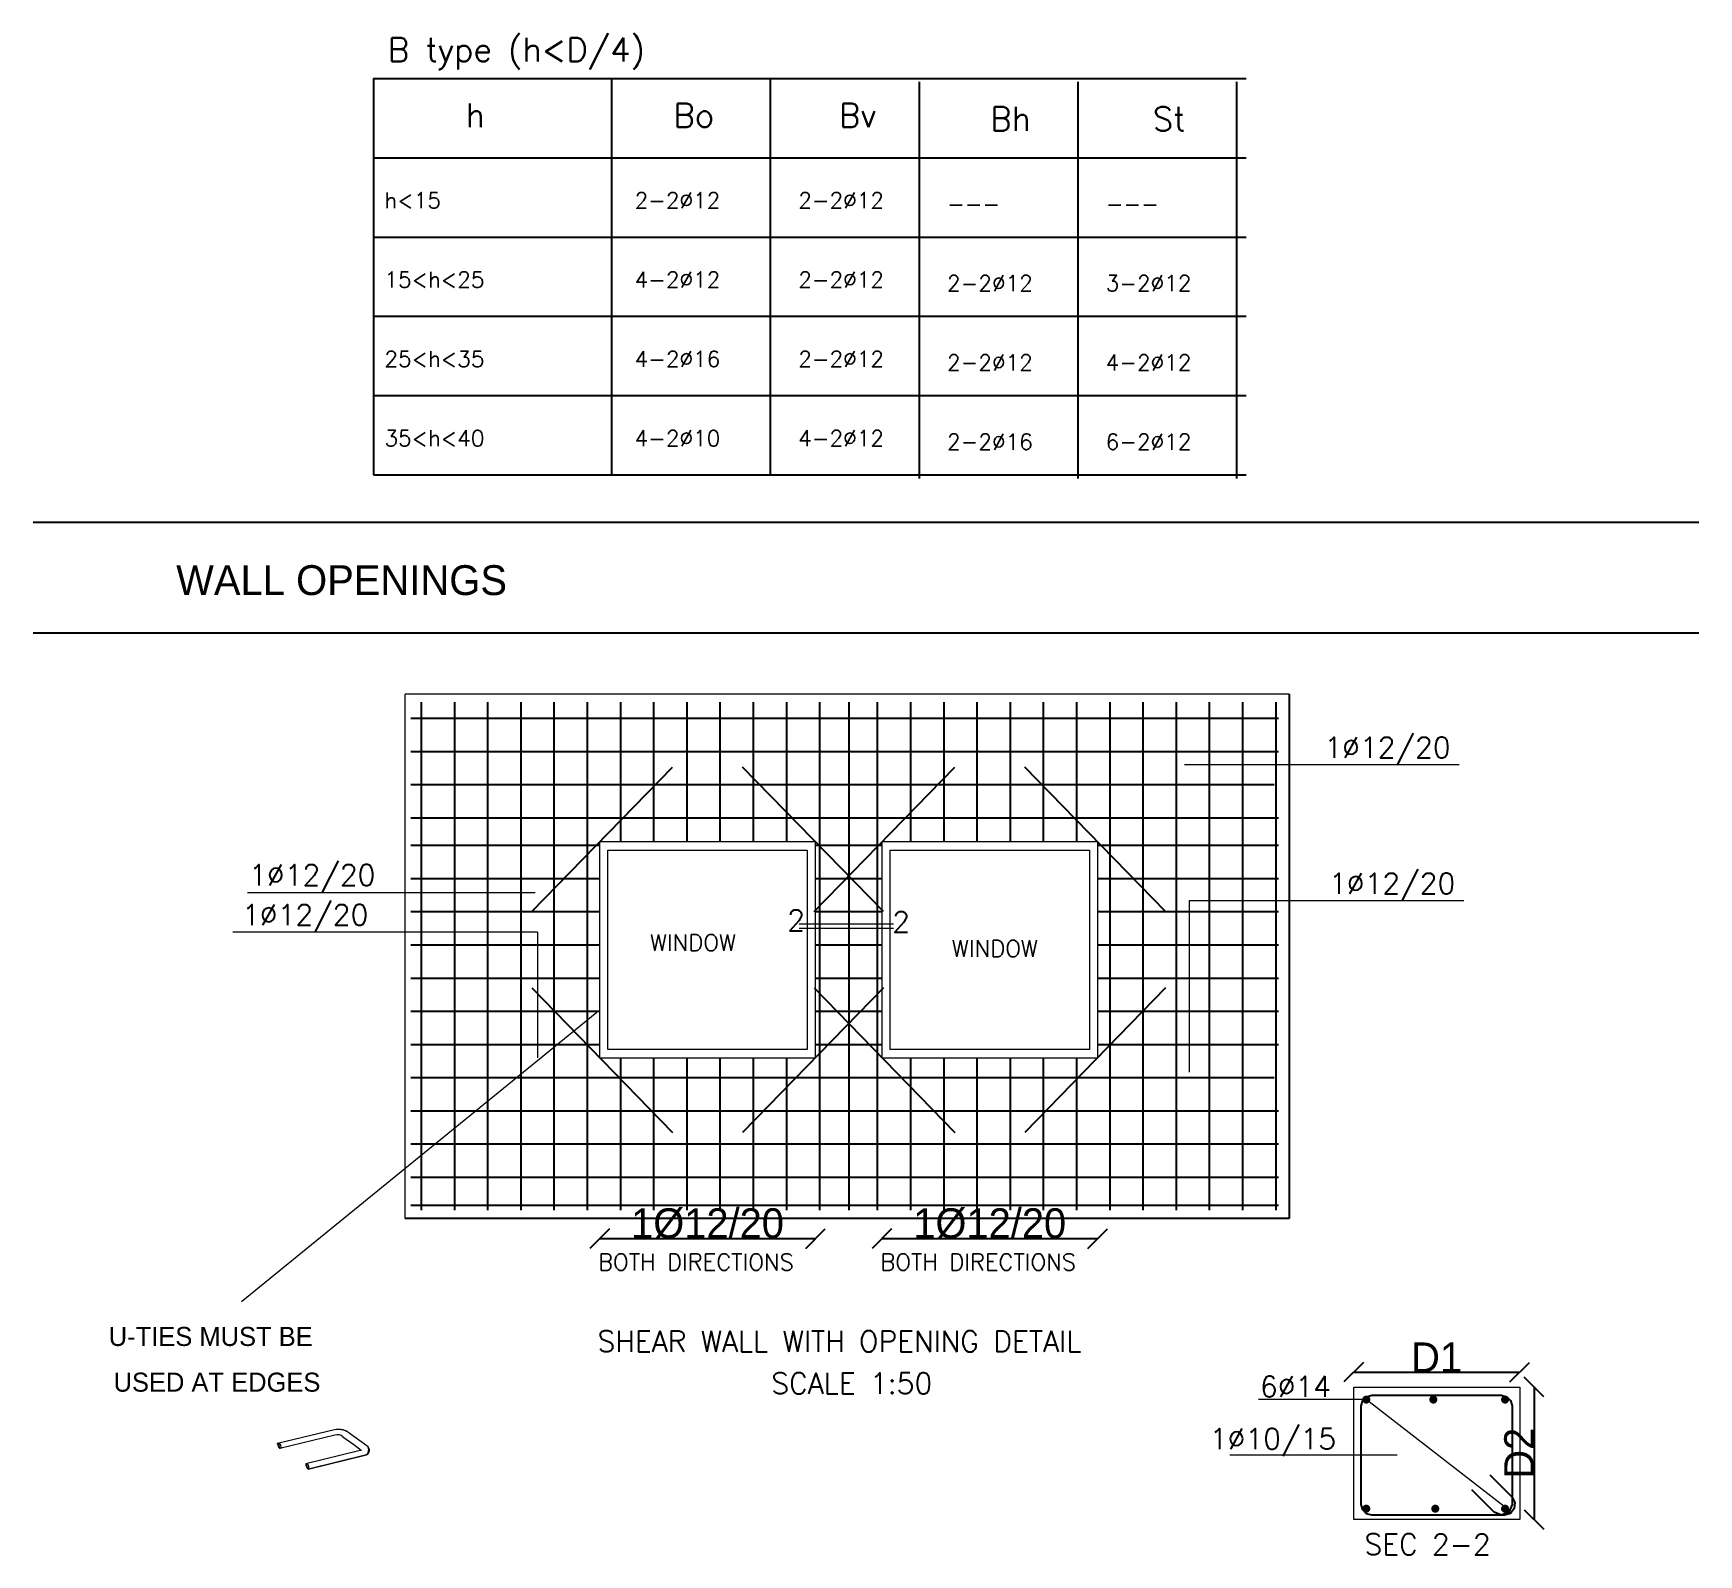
# Model space of a CAD drawing. Extents: x 166525 to 167198, y 178739 to 179747.
# Drawn here: x 166637.5 to 166651.47, y 179606.93 to 179619.71 of the extents above; entities that cross this region are included whole.
import ezdxf

# ---------------------------------------------------------------- set-up
doc = ezdxf.new("R2010")
doc.units = 0
doc.header["$MEASUREMENT"] = 0
doc.layers.get('0').update_dxf_attribs({"linetype": 'CONTINUOUS'})
doc.layers.get('DEFPOINTS').update_dxf_attribs({"linetype": 'CONTINUOUS'})
for name, color, linetype, lineweight in [('BEAM', 6, 'CONTINUOUS', 13), ('LINE', 8, 'CONTINUOUS', 9), ('UBARS', 1, 'CONTINUOUS', 0)]:
    doc.layers.add(name, color=color, linetype=linetype, lineweight=lineweight)
for name, color, linetype in [('BEAM-REIN', 2, 'CONTINUOUS'), ('FRAM-TXT', 4, 'CONTINUOUS'), ('REBARS', 2, 'CONTINUOUS'), ('slab', 6, 'CONTINUOUS'), ('sss', 4, 'CONTINUOUS'), ('Steel', 2, 'CONTINUOUS'), ('TEXT', 7, 'CONTINUOUS')]:
    doc.layers.add(name, color=color, linetype=linetype)
doc.styles.add('ROMANS', font='romans.shx')
doc.dimstyles.new('mais 1-100 plan', dxfattribs={"dimtxt": 0.25, "dimasz": 0.1635, "dimexe": 0.18, "dimexo": 0.0625, "dimgap": 0, "dimtad": 1, "dimzin": 0, "dimdsep": 46, "dimtxsty": 'Standard', "dimblk": 'OBLIQUE', "dimcen": 0, "dimse1": 1, "dimse2": 1, "dimclrd": 8, "dimclrt": 4, "dimadec": 0, "dimazin": 0, "dimtfac": 1, "dimtix": 1, "dimtofl": 0, "dimtmove": 0, "dimatfit": 3, "dimldrblk": 'OBLIQUE', "dimfxl": 0.18, "dimtolj": 1, "dimtzin": 0, "dimarcsym": 0})

# ---------------------------------------------------------------- blocks, each defined once
blk = doc.blocks.new('_OBLIQUE')
at = {"color": 0, "linetype": 'ByBlock'}
blk.add_line((-0.5, -0.5), (0.5, 0.5), dxfattribs=at)
blk = doc.blocks.new('*D743')
at = {"color": 8, "linetype": 'Continuous', "lineweight": -2, "transparency": 16777216}
blk.add_line((166642.251, 179609.588), (166644.062, 179609.588), dxfattribs=at)
at = {"layer": 'DEFPOINTS', "color": 0, "linetype": 'Continuous', "transparency": 16777216}
for p in [(166642.251, 179611.107), (166644.062, 179611.107), (166644.062, 179609.588)]:
    blk.add_point(p, dxfattribs=at)
at = {"color": 8, "linetype": 'Continuous', "lineweight": -2, "transparency": 16777216, "xscale": 0.1635000000000001, "yscale": 0.1635000000000001, "zscale": 0.1635000000000001, "rotation": 180}
blk.add_blockref('_OBLIQUE', (166642.251, 179609.588), dxfattribs=at)
at = {"color": 8, "linetype": 'Continuous', "lineweight": -2, "transparency": 16777216, "xscale": 0.1635000000000001, "yscale": 0.1635000000000001, "zscale": 0.1635000000000001}
blk.add_blockref('_OBLIQUE', (166644.062, 179609.588), dxfattribs=at)
at = {"color": 4, "linetype": 'Continuous', "transparency": 16777216, "insert": (166643.156, 179609.713), "char_height": 0.25, "attachment_point": 5}
blk.add_mtext('\\A1;1%%C12/20', dxfattribs=at)
blk = doc.blocks.new('*D140')
at = {"color": 8, "linetype": 'Continuous', "lineweight": -2, "transparency": 16777216}
blk.add_line((166644.619, 179609.588), (166646.43, 179609.588), dxfattribs=at)
at = {"layer": 'DEFPOINTS', "color": 0, "linetype": 'Continuous', "transparency": 16777216}
for p in [(166644.619, 179611.107), (166646.43, 179611.107), (166646.43, 179609.588)]:
    blk.add_point(p, dxfattribs=at)
at = {"color": 8, "linetype": 'Continuous', "lineweight": -2, "transparency": 16777216, "xscale": 0.1635000000000001, "yscale": 0.1635000000000001, "zscale": 0.1635000000000001, "rotation": 180}
blk.add_blockref('_OBLIQUE', (166644.619, 179609.588), dxfattribs=at)
at = {"color": 8, "linetype": 'Continuous', "lineweight": -2, "transparency": 16777216, "xscale": 0.1635000000000001, "yscale": 0.1635000000000001, "zscale": 0.1635000000000001}
blk.add_blockref('_OBLIQUE', (166646.43, 179609.588), dxfattribs=at)
at = {"color": 4, "linetype": 'Continuous', "transparency": 16777216, "insert": (166645.524, 179609.713), "char_height": 0.25, "attachment_point": 5}
blk.add_mtext('\\A1;1%%C12/20', dxfattribs=at)
blk = doc.blocks.new('*D742')
at = {"color": 8, "linetype": 'Continuous', "lineweight": -2, "transparency": 16777216}
blk.add_line((166648.578, 179608.467), (166649.971, 179608.467), dxfattribs=at)
at = {"layer": 'DEFPOINTS', "color": 0, "linetype": 'Continuous', "transparency": 16777216}
for p in [(166649.971, 179608.467), (166648.578, 179608.343), (166649.971, 179608.343)]:
    blk.add_point(p, dxfattribs=at)
at = {"color": 8, "linetype": 'Continuous', "lineweight": -2, "transparency": 16777216, "xscale": 0.1635000000000001, "yscale": 0.1635000000000001, "zscale": 0.1635000000000001, "rotation": 180}
blk.add_blockref('_OBLIQUE', (166648.578, 179608.467), dxfattribs=at)
at = {"color": 8, "linetype": 'Continuous', "lineweight": -2, "transparency": 16777216, "xscale": 0.1635000000000001, "yscale": 0.1635000000000001, "zscale": 0.1635000000000001}
blk.add_blockref('_OBLIQUE', (166649.971, 179608.467), dxfattribs=at)
at = {"color": 4, "linetype": 'Continuous', "transparency": 16777216, "insert": (166649.274, 179608.592), "char_height": 0.25, "attachment_point": 5}
blk.add_mtext('\\A1;D1', dxfattribs=at)
blk = doc.blocks.new('*D741')
at = {"color": 8, "linetype": 'Continuous', "lineweight": -2, "transparency": 16777216}
blk.add_line((166650.091, 179608.343), (166650.091, 179607.231), dxfattribs=at)
at = {"layer": 'DEFPOINTS', "color": 0, "linetype": 'Continuous', "transparency": 16777216}
for p in [(166649.971, 179608.343), (166649.971, 179607.231), (166650.091, 179607.231)]:
    blk.add_point(p, dxfattribs=at)
at = {"color": 8, "linetype": 'Continuous', "lineweight": -2, "transparency": 16777216, "xscale": 0.1635000000000001, "yscale": 0.1635000000000001, "zscale": 0.1635000000000001}
for p, rotation in [((166650.091, 179608.343), 90), ((166650.091, 179607.231), 270)]:
    blk.add_blockref('_OBLIQUE', p, dxfattribs=dict(at, rotation=rotation))
at = {"color": 4, "linetype": 'Continuous', "transparency": 16777216, "insert": (166649.966, 179607.787), "char_height": 0.25, "attachment_point": 5, "rotation": 90}
blk.add_mtext('\\A1;D2', dxfattribs=at)

msp = doc.modelspace()

# ---------------------------------------------------------------- linework, layer by layer
at = {"color": 8, "ltscale": 2}
for p, q in [((166637.49886, 179615.60255), (166651.47276, 179615.60255)), ((166637.49886, 179614.67311), (166651.47276, 179614.67311))]:
    msp.add_line(p, q, dxfattribs=at)
at = {"color": 2, "linetype": 'Continuous'}
for p, q in [((166648.03561, 179614.15773), (166648.03561, 179609.75807)), ((166648.03561, 179609.75807), (166640.61911, 179609.75807))]:
    msp.add_line(p, q, dxfattribs=at)
at = {"layer": 'BEAM', "color": 253}
for p, q in [((166647.15875, 179613.567), (166649.46275, 179613.567)), ((166641.70975, 179612.49213), (166639.29533, 179612.49213)), ((166647.19824, 179612.4254), (166649.50225, 179612.4254)), ((166647.19824, 179612.4254), (166647.19824, 179610.98623)), ((166643.92494, 179612.23032), (166644.71568, 179612.23032)), ((166643.92494, 179612.1955), (166644.71568, 179612.1955)), ((166641.72827, 179612.1615), (166639.17363, 179612.1615)), ((166641.72827, 179612.1615), (166641.72827, 179611.10676)), ((166642.22864, 179611.4873), (166639.24437, 179609.05899))]:
    msp.add_line(p, q, dxfattribs=at)
at = {"layer": 'BEAM-REIN'}
for p, q in [((166640.7533, 179614.0918), (166640.7533, 179609.82715)), ((166641.03189, 179614.0918), (166641.03189, 179609.82715)), ((166641.31048, 179614.0918), (166641.31048, 179609.82715)), ((166641.58908, 179614.0918), (166641.58908, 179609.82715)), ((166641.86767, 179614.0918), (166641.86767, 179609.82715)), ((166642.14626, 179614.0918), (166642.14626, 179609.82715)), ((166642.42485, 179614.0918), (166642.42485, 179612.91799)), ((166642.70345, 179614.0918), (166642.70345, 179612.91799)), ((166642.98204, 179614.0918), (166642.98204, 179612.91799)), ((166643.26063, 179614.0918), (166643.26063, 179612.91799)), ((166643.53923, 179614.0918), (166643.53923, 179612.91799)), ((166643.81782, 179614.0918), (166643.81782, 179612.91799)), ((166644.09641, 179614.0918), (166644.09641, 179609.82715)), ((166644.34103, 179614.0918), (166644.34103, 179609.82715)), ((166644.58044, 179614.0918), (166644.58044, 179609.82715)), ((166644.85903, 179614.0918), (166644.85903, 179612.91799)), ((166645.13763, 179614.0918), (166645.13763, 179612.91799)), ((166645.41622, 179614.0918), (166645.41622, 179612.91799)), ((166645.69481, 179614.0918), (166645.69481, 179612.91799)), ((166645.9734, 179614.0918), (166645.9734, 179612.91799)), ((166646.252, 179614.0918), (166646.252, 179612.91799)), ((166646.53059, 179614.0918), (166646.53059, 179609.82715)), ((166646.80918, 179614.0918), (166646.80918, 179609.82715)), ((166647.08778, 179614.0918), (166647.08778, 179609.82715)), ((166647.36637, 179614.0918), (166647.36637, 179609.82715)), ((166647.64496, 179614.0918), (166647.64496, 179609.82715)), ((166647.92355, 179614.0918), (166647.92355, 179609.82715)), ((166640.66582, 179613.95659), (166647.94633, 179613.95659)), ((166640.66582, 179613.678), (166647.94633, 179613.678)), ((166641.68164, 179612.3329), (166642.86219, 179613.54602)), ((166644.63125, 179612.3329), (166643.45071, 179613.54602)), ((166644.04968, 179612.3329), (166645.23023, 179613.54602)), ((166646.99929, 179612.3329), (166645.81874, 179613.54602)), ((166640.66582, 179613.39941), (166647.91123, 179613.39941)), ((166640.66582, 179613.12082), (166647.94633, 179613.12082)), ((166640.66582, 179612.89009), (166642.25102, 179612.89009)), ((166644.06187, 179612.89009), (166644.61906, 179612.89009)), ((166646.42991, 179612.89009), (166647.94633, 179612.89009)), ((166640.66582, 179612.6115), (166642.25102, 179612.6115)), ((166644.06187, 179612.6115), (166644.61906, 179612.6115)), ((166646.42991, 179612.6115), (166647.94633, 179612.6115)), ((166640.66582, 179612.3329), (166642.25102, 179612.3329)), ((166644.06187, 179612.3329), (166644.61906, 179612.3329)), ((166646.42991, 179612.3329), (166647.94633, 179612.3329)), ((166640.66582, 179612.05431), (166642.25102, 179612.05431)), ((166644.06187, 179612.05431), (166644.61906, 179612.05431)), ((166646.42991, 179612.05431), (166647.94633, 179612.05431)), ((166640.66582, 179611.77572), (166642.25102, 179611.77572)), ((166644.06187, 179611.77572), (166644.61906, 179611.77572)), ((166646.42991, 179611.77572), (166647.94633, 179611.77572)), ((166641.68164, 179611.69223), (166642.86219, 179610.47911)), ((166644.63125, 179611.69223), (166643.45071, 179610.47911)), ((166644.04968, 179611.69223), (166645.23023, 179610.47911)), ((166646.99929, 179611.69223), (166645.81874, 179610.47911)), ((166640.66582, 179611.49712), (166642.25102, 179611.49712)), ((166644.06187, 179611.49712), (166644.61906, 179611.49712)), ((166646.42991, 179611.49712), (166647.94633, 179611.49712)), ((166640.66582, 179611.21853), (166642.25102, 179611.21853)), ((166644.06187, 179611.21853), (166644.61906, 179611.21853)), ((166646.42991, 179611.21853), (166647.94633, 179611.21853)), ((166642.42485, 179611.10714), (166642.42485, 179609.82715)), ((166642.70345, 179611.10714), (166642.70345, 179609.82715)), ((166642.98204, 179611.10714), (166642.98204, 179609.82715)), ((166643.26063, 179611.10714), (166643.26063, 179609.82715)), ((166643.53923, 179611.10714), (166643.53923, 179609.82715)), ((166643.81782, 179611.10714), (166643.81782, 179609.82715)), ((166644.85903, 179611.10714), (166644.85903, 179609.82715)), ((166645.13763, 179611.10714), (166645.13763, 179609.82715)), ((166645.41622, 179611.10714), (166645.41622, 179609.82715)), ((166645.69481, 179611.10714), (166645.69481, 179609.82715)), ((166645.9734, 179611.10714), (166645.9734, 179609.82715)), ((166646.252, 179611.10714), (166646.252, 179609.82715)), ((166640.66582, 179610.93994), (166647.91123, 179610.93994)), ((166640.66582, 179610.66135), (166647.94633, 179610.66135)), ((166640.66582, 179610.38275), (166647.94633, 179610.38275)), ((166640.66582, 179610.10416), (166647.94633, 179610.10416)), ((166640.66582, 179609.86953), (166647.94633, 179609.86953))]:
    msp.add_line(p, q, dxfattribs=at)
for points in [[(166648.70076, 179608.23701, 0.0334, 0.0334, 1), (166648.66666, 179608.23701, 0.0334, 0.0334, 1)], [(166649.26329, 179608.23701, 0.0334, 0.0334, 1), (166649.22919, 179608.23701, 0.0334, 0.0334, 1)], [(166649.86522, 179608.23701, 0.0334, 0.0334, 1), (166649.83112, 179608.23701, 0.0334, 0.0334, 1)], [(166648.70076, 179607.32125, 0.0334, 0.0334, 1), (166648.66666, 179607.32125, 0.0334, 0.0334, 1)], [(166649.27983, 179607.32125, 0.0334, 0.0334, 1), (166649.24573, 179607.32125, 0.0334, 0.0334, 1)], [(166649.86522, 179607.32125, 0.0334, 0.0334, 1), (166649.83112, 179607.32125, 0.0334, 0.0334, 1)]]:
    msp.add_lwpolyline(points, format="xyseb", close=True, dxfattribs=at)
at = {"layer": 'LINE'}
for p, q in [((166648.68371, 179608.23701), (166647.77818, 179608.23701)), ((166649.86522, 179607.32125), (166648.68371, 179608.23701)), ((166648.94272, 179607.77014), (166647.53904, 179607.77014))]:
    msp.add_line(p, q, dxfattribs=at)
at = {"layer": 'REBARS'}
msp.add_polyline3d([(166649.71892, 179607.60568, 0), (166649.90655, 179607.41804, 0), (166649.93077, 179607.37276, 0), (166649.92574, 179607.32165, 0), (166649.89316, 179607.28196, 0), (166649.84402, 179607.26705, 0), (166648.73047, 179607.26705, 0), (166648.68625, 179607.2789, 0), (166648.65387, 179607.31128, 0), (166648.64202, 179607.3555, 0), (166648.64202, 179608.18446, 0), (166648.65387, 179608.22869, 0), (166648.68625, 179608.26106, 0), (166648.73047, 179608.27291, 0), (166649.8181, 179608.27291, 0), (166649.86233, 179608.26106, 0), (166649.8947, 179608.22869, 0), (166649.90655, 179608.18446, 0), (166649.90655, 179607.3555, 0), (166649.88065, 179607.29296, 0), (166649.8181, 179607.26705, 0), (166649.75556, 179607.29296, 0), (166649.56792, 179607.48059, 0)], dxfattribs=at)
at = {"layer": 'slab', "lineweight": 15}
for p in [(166648.03561, 179614.15773), (166640.61911, 179609.75807)]:
    msp.add_line(p, (166640.61911, 179614.15773), dxfattribs=at)
for points in [[(166644.06187, 179611.10714), (166644.06187, 179612.91799), (166642.25102, 179612.91799), (166642.25102, 179611.10714)], [(166646.42991, 179611.10714), (166646.42991, 179612.91799), (166644.61906, 179612.91799), (166644.61906, 179611.10714)], [(166643.99223, 179611.17679), (166642.32067, 179611.17679), (166642.32067, 179612.84834), (166643.99223, 179612.84834)], [(166646.36027, 179611.17679), (166644.68871, 179611.17679), (166644.68871, 179612.84834), (166646.36027, 179612.84834)], [(166648.57781, 179608.34256), (166649.97077, 179608.34256), (166649.97077, 179607.23084), (166648.57781, 179607.23084)]]:
    msp.add_lwpolyline(points, close=True, dxfattribs=at)
at = {"layer": 'Steel', "color": 4, "ltscale": 10}
for p, q in [((166640.35458, 179619.32733), (166647.67688, 179619.32733)), ((166640.35458, 179619.32733), (166640.35458, 179615.99901)), ((166642.35157, 179619.32733), (166642.35157, 179615.99901)), ((166643.6829, 179619.32733), (166643.6829, 179615.99901)), ((166644.93142, 179619.29724), (166644.93142, 179615.96892)), ((166646.26275, 179619.29724), (166646.26275, 179615.96892)), ((166647.59407, 179619.29724), (166647.59407, 179615.96892)), ((166640.35458, 179618.66167), (166647.67688, 179618.66167)), ((166640.35458, 179617.996), (166647.67688, 179617.996)), ((166640.35458, 179617.33034), (166647.67688, 179617.33034)), ((166640.35458, 179616.66467), (166647.67688, 179616.66467)), ((166640.35458, 179615.99901), (166647.67688, 179615.99901))]:
    msp.add_line(p, q, dxfattribs=at)
at = {"layer": 'UBARS'}
for p, q in [((166639.55577, 179607.84468), (166639.54791, 179607.86982)), ((166639.55331, 179607.87072), (166639.55917, 179607.84728)), ((166640.02787, 179607.93939), (166639.56806, 179607.82602)), ((166640.09723, 179607.92569), (166640.18804, 179607.85925)), ((166640.18804, 179607.92714), (166640.12637, 179607.97224)), ((166640.30847, 179607.83905), (166640.18804, 179607.92714)), ((166640.18804, 179607.85925), (166640.25028, 179607.8137)), ((166639.56018, 179607.83429), (166639.55577, 179607.84468)), ((166639.55917, 179607.84728), (166639.5612, 179607.84254)), ((166639.56494, 179607.82834), (166639.56018, 179607.83429)), ((166639.5612, 179607.84254), (166639.56265, 179607.83916)), ((166639.56265, 179607.83916), (166639.56458, 179607.83578)), ((166639.56458, 179607.83578), (166639.56627, 179607.83337)), ((166639.56806, 179607.82602), (166639.56494, 179607.82834)), ((166639.56627, 179607.83337), (166639.56821, 179607.83095)), ((166639.56821, 179607.83095), (166639.57038, 179607.8295)), ((166639.57038, 179607.8295), (166639.57231, 179607.82805)), ((166640.23006, 179607.80595), (166639.78575, 179607.6978)), ((166639.80419, 179607.65162), (166640.28339, 179607.7693)), ((166639.80683, 179607.65657), (166640.295, 179607.77645)), ((166640.24969, 179607.81073), (166640.23006, 179607.80595)), ((166640.295, 179607.77645), (166640.29923, 179607.78013)), ((166640.29923, 179607.78013), (166640.30189, 179607.78206)), ((166640.30189, 179607.78206), (166640.30406, 179607.78496)), ((166640.30406, 179607.78496), (166640.30599, 179607.78738)), ((166640.30599, 179607.78738), (166640.30951, 179607.79353)), ((166640.31234, 179607.82612), (166640.30847, 179607.83905)), ((166640.30969, 179607.79403), (166640.31234, 179607.80728)), ((166640.31114, 179607.80197), (166640.31186, 179607.80487)), ((166640.31355, 179607.81791), (166640.31234, 179607.82612)), ((166640.31234, 179607.80728), (166640.31379, 179607.81549)), ((166640.31379, 179607.81549), (166640.31355, 179607.81791)), ((166639.78993, 179607.69884), (166639.78992, 179607.69882))]:
    msp.add_line(p, q, dxfattribs=at)
at = {"layer": 'UBARS', "flags": 128}
msp.add_lwpolyline([(166639.54791, 179607.86982), (166640.0274, 179607.98703, -0.07858169), (166640.05342, 179607.9892), (166640.07034, 179607.98794), (166640.07662, 179607.98746), (166640.0829, 179607.98649), (166640.08893, 179607.98553), (166640.09473, 179607.98456), (166640.10029, 179607.98311), (166640.1056, 179607.98118), (166640.11067, 179607.97973), (166640.11526, 179607.9778), (166640.11961, 179607.97538), (166640.12347, 179607.97345), (166640.12685, 179607.97104)], format="xyb", dxfattribs=at)
at = {"layer": 'UBARS'}
for centre, radius, start, end in [((166639.55066, 179607.84414), 0.02671, 323.403168, 87.170771), ((166640.04788, 179607.85825), 0.08358, 53.804289, 103.850306), ((166640.24929, 179607.81235), 0.00167, 283.680204, 53.804289), ((166640.27962, 179607.81003), 0.04091, 275.277812, 45.164951), ((166640.30805, 179607.79435), 0.00167, 330.255119, 348.690068), ((166639.84417, 179607.69435), 0.05853, 176.624191, 226.9033), ((166639.78443, 179607.67112), 0.02671, 327.000346, 87.170771), ((166639.83469, 179607.692), 0.04507, 173.298096, 231.826438)]:
    msp.add_arc(centre, radius, start, end, dxfattribs=at)

# ---------------------------------------------------------------- texts
at = {"layer": 'FRAM-TXT', "linetype": 'Continuous'}
for s, height, p in [('WALL OPENINGS', 0.2507335, (166638.69759, 179614.99027, 134.94341)), (' U-TIES MUST BE ', 0.16, (166638.07221, 179608.68714, 134.94341)), (' USED AT EDGES', 0.16, (166638.11265, 179608.30331, 134.94341))]:
    msp.add_text(s, height=height, dxfattribs=at).set_placement(p)
at = {"layer": 'sss', "style": 'ROMANS'}
for s, height, p in [('1%%c12/20', 0.174121, (166648.33159, 179613.62453)), ('1%%c12/20', 0.174121, (166639.30945, 179612.55332)), ('1%%c12/20', 0.174121, (166648.37109, 179612.48292)), ('1%%c12/20', 0.174121, (166639.25038, 179612.21924)), ('2', 0.17412, (166643.82427, 179612.17264)), ('2', 0.17412, (166644.7062, 179612.16097)), ('WINDOW', 0.139296, (166642.67292, 179612.00316)), ('WINDOW', 0.139296, (166645.2064, 179611.95348)), ('BOTH DIRECTIONS', 0.1392964, (166642.23848, 179609.32195)), ('BOTH DIRECTIONS', 0.1392964, (166644.60651, 179609.32195)), ('SHEAR WALL WITH OPENING DETAIL', 0.1741205, (166642.23255, 179608.63872, -3385.42493)), ('SCALE 1:50', 0.174121, (166643.69086, 179608.28619, -3385.42493)), ('6%%C14', 0.174121, (166647.79101, 179608.25989, -3385.42493)), ('1%%c10/15', 0.174121, (166647.37037, 179607.82148, -3385.42493)), ('SEC 2-2', 0.174121, (166648.66769, 179606.93492, -3385.42493))]:
    msp.add_text(s, height=height, dxfattribs=at).set_placement(p)
at = {"layer": 'TEXT', "color": 7, "ltscale": 10, "style": 'ROMANS'}
for s, height, p in [('B type (h<D/4)', 0.1996991, (166640.47358, 179619.4683)), ('h', 0.1997, (166641.12618, 179618.91795)), ('Bo', 0.199699, (166642.8704, 179618.91795)), ('Bv', 0.199699, (166644.25866, 179618.91795)), ('Bh', 0.199699, (166645.52851, 179618.88787)), ('St', 0.199699, (166646.89303, 179618.88787))]:
    msp.add_text(s, height=height, dxfattribs=at).set_placement(p)
at = {"layer": 'TEXT', "ltscale": 10, "style": 'ROMANS'}
for s, p in [('h<15', (166640.44526, 179618.2373)), ('2-2%%C12', (166642.54471, 179618.2373)), ('2-2%%C12', (166643.91763, 179618.2373)), ('---', (166645.16614, 179618.20721)), ('---', (166646.49747, 179618.20721)), ('15<h<25', (166640.44526, 179617.57164)), ('4-2%%C12', (166642.54471, 179617.57164)), ('2-2%%C12', (166643.91763, 179617.57164)), ('2-2%%C12', (166645.16614, 179617.54155)), ('3-2%%C12', (166646.49747, 179617.54155)), ('25<h<35', (166640.44526, 179616.90597)), ('4-2%%C16', (166642.54471, 179616.90597)), ('2-2%%C12', (166643.91763, 179616.90597)), ('2-2%%C12', (166645.16614, 179616.87589)), ('4-2%%C12', (166646.49747, 179616.87589)), ('35<h<40', (166640.44526, 179616.24031)), ('4-2%%C10', (166642.54471, 179616.24031)), ('4-2%%C12', (166643.91763, 179616.24031)), ('2-2%%C16', (166645.16614, 179616.21022)), ('6-2%%C12', (166646.49747, 179616.21022))]:
    msp.add_text(s, height=0.133133, dxfattribs=at).set_placement(p)

# ---------------------------------------------------------------- dimensions: what is measured, and where the dimension line sits
at = {"color": 2, "linetype": 'Continuous'}
for base, p1, p2, text, picture, middle in [((166644.06187, 179609.58841), (166642.25102, 179611.10714), (166644.06187, 179611.10714), '1%%C12/20', '*D743', (166643.15645, 179609.71341)), ((166646.42991, 179609.58841), (166644.61906, 179611.10714), (166646.42991, 179611.10714), '1%%C12/20', '*D140', (166645.52449, 179609.71341)), ((166649.97077, 179608.46683), (166648.57781, 179608.34256), (166649.97077, 179608.34256), 'D1', '*D742', (166649.27429, 179608.59183))]:
    dim = msp.add_linear_dim(base=base, p1=p1, p2=p2, text=text, dimstyle='mais 1-100 plan', override={"dimfxlon": 1, "dimarcsym": 1}, dxfattribs=at)
    dim.commit()
    dim.dimension.update_dxf_attribs({"geometry": picture, "text_midpoint": middle})
dim = msp.add_linear_dim(base=(166650.09094, 179607.23084), p1=(166649.97077, 179608.34256), p2=(166649.97077, 179607.23084), angle=90, text='D2', dimstyle='mais 1-100 plan', override={"dimfxlon": 1, "dimarcsym": 1}, dxfattribs=at)
dim.commit()
dim.dimension.update_dxf_attribs({"geometry": '*D741', "text_midpoint": (166649.96594, 179607.7867)})

doc.saveas('drawing.dxf')
